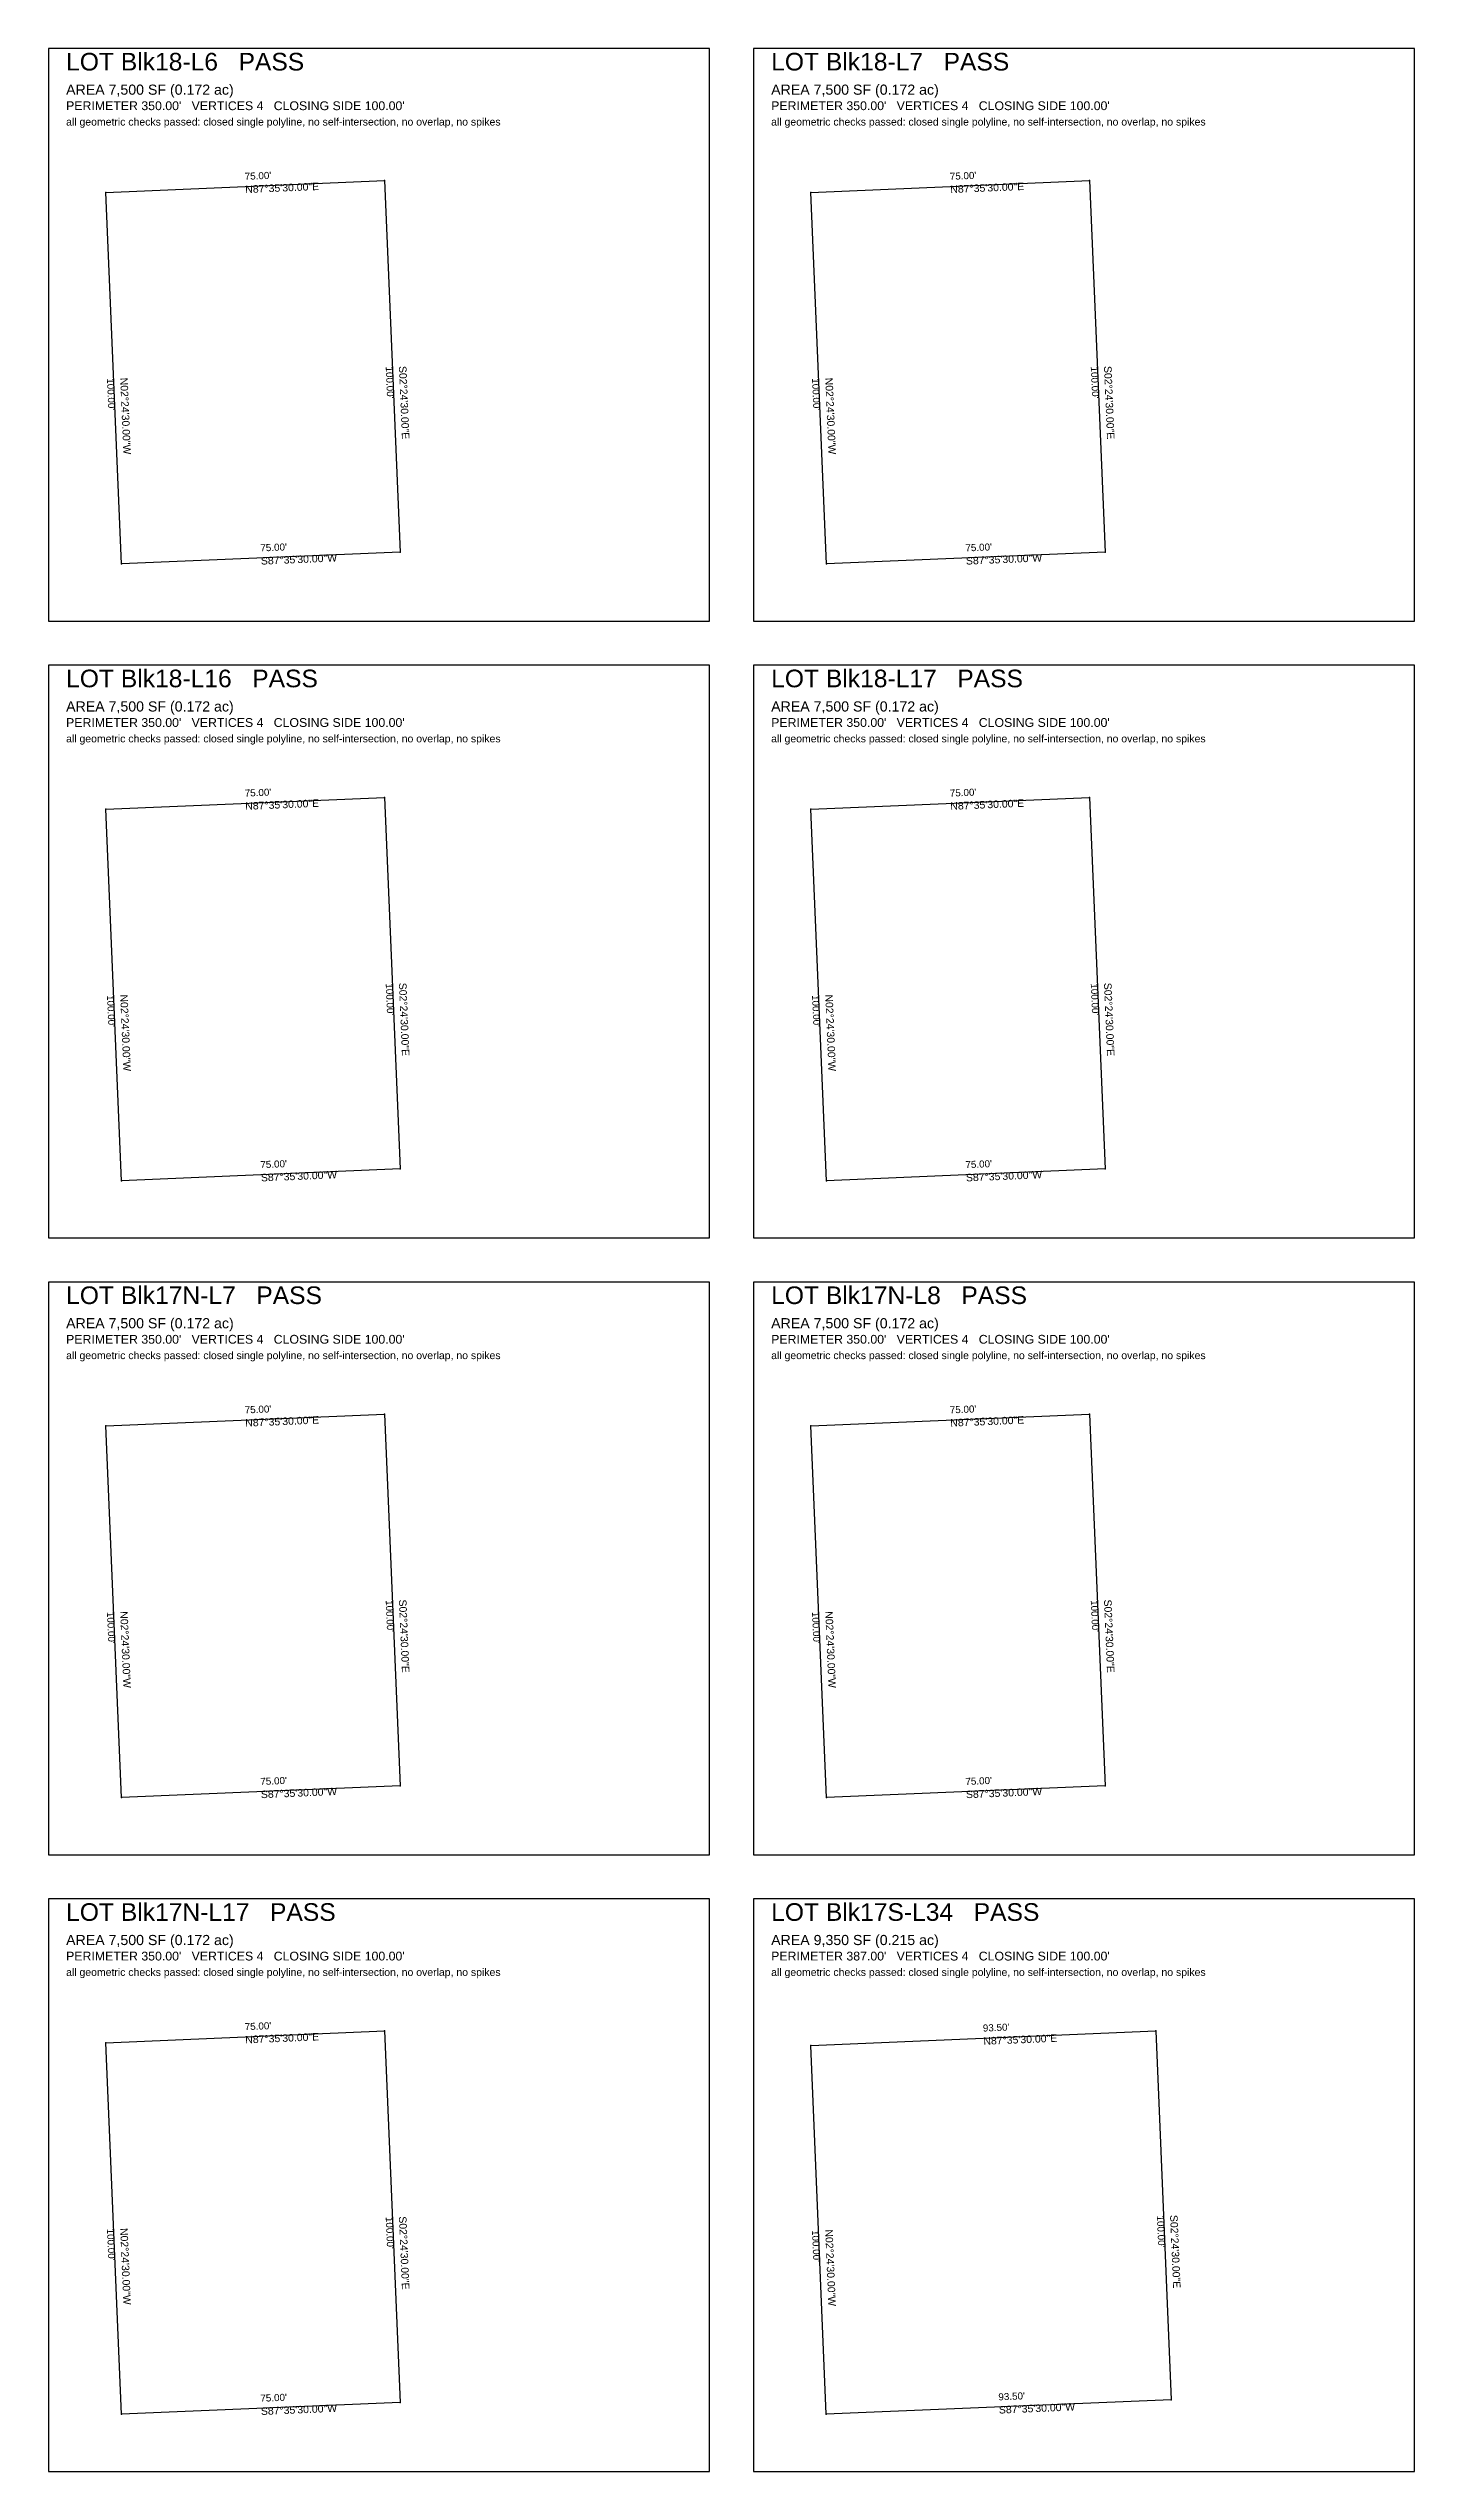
# Model space of a CAD drawing. Extents: x 0 to 3180, y -1680 to 260.
# Drawn here: x 1600 to 2220, y -840 to 260 of the extents above; entities that cross this region are included whole.
import ezdxf

# ---------------------------------------------------------------- set-up
doc = ezdxf.new("R2010")
doc.units = 0
doc.linetypes.add('ROT_2.41', pattern=[0])
doc.linetypes.add('ROT_272.41', pattern=[0])
for name, color, linetype in [('LOT_POLYLINE', 4, 'CONTINUOUS'), ('SHEET_FRAME', 8, 'CONTINUOUS'), ('SHEET_LABELS', 7, 'CONTINUOUS')]:
    doc.layers.add(name, color=color, linetype=linetype)
doc.styles.get("Standard").update_dxf_attribs({"font": 'Arial'})

msp = doc.modelspace()

# ---------------------------------------------------------------- linework, layer by layer
at = {"layer": 'LOT_POLYLINE'}
for points in [[(1626, 194.6793), (1752.5094, 200), (1759.6038, 31.3207), (1633.0943, 26)], [(1946, 194.6793), (2072.5094, 200), (2079.6038, 31.3207), (1953.0943, 26)], [(1626, -85.3207), (1752.5094, -80), (1759.6038, -248.6793), (1633.0943, -254)], [(1946, -85.3207), (2072.5094, -80), (2079.6038, -248.6793), (1953.0943, -254)], [(1626, -365.3207), (1752.5094, -360), (1759.6038, -528.6793), (1633.0943, -534)], [(1946, -365.3207), (2072.5094, -360), (2079.6038, -528.6793), (1953.0943, -534)], [(1626, -645.3207), (1752.5094, -640), (1759.6038, -808.6793), (1633.0943, -814)], [(1946, -646.5835), (2102.5344, -640), (2109.5756, -807.4165), (1953.0412, -814)]]:
    msp.add_lwpolyline(points, close=True, dxfattribs=at)
at = {"layer": 'SHEET_FRAME'}
for p, q in [((1900, 260), (1600, 260)), ((1600, 260), (1600, 0)), ((1900, 0), (1900, 260)), ((2220, 260), (1920, 260)), ((1920, 260), (1920, 0)), ((2220, 0), (2220, 260)), ((1600, 0), (1900, 0)), ((1920, 0), (2220, 0)), ((1900, -20), (1600, -20)), ((1600, -20), (1600, -280)), ((1900, -280), (1900, -20)), ((2220, -20), (1920, -20)), ((1920, -20), (1920, -280)), ((2220, -280), (2220, -20)), ((1600, -280), (1900, -280)), ((1920, -280), (2220, -280)), ((1900, -300), (1600, -300)), ((1600, -300), (1600, -560)), ((1900, -560), (1900, -300)), ((2220, -300), (1920, -300)), ((1920, -300), (1920, -560)), ((2220, -560), (2220, -300)), ((1600, -560), (1900, -560)), ((1920, -560), (2220, -560)), ((1900, -580), (1600, -580)), ((1600, -580), (1600, -840)), ((1900, -840), (1900, -580)), ((2220, -580), (1920, -580)), ((1920, -580), (1920, -840)), ((2220, -840), (2220, -580)), ((1600, -840), (1900, -840)), ((1920, -840), (2220, -840))]:
    msp.add_line(p, q, dxfattribs=at)
at = {"layer": 'SHEET_LABELS'}
for p in [(1752.5094, 200), (2072.5094, 200), (1626, 194.6793), (1946, 194.6793), (1633.0943, 26), (1759.6038, 31.3207), (1953.0943, 26), (2079.6038, 31.3207), (1626, -85.3207), (1752.5094, -80), (1946, -85.3207), (2072.5094, -80), (1759.6038, -248.6793), (2079.6038, -248.6793), (1633.0943, -254), (1953.0943, -254), (1752.5094, -360), (2072.5094, -360), (1626, -365.3207), (1946, -365.3207), (1633.0943, -534), (1759.6038, -528.6793), (1953.0943, -534), (2079.6038, -528.6793), (1626, -645.3207), (1752.5094, -640), (1946, -646.5835), (2102.5344, -640), (1633.0943, -814), (1759.6038, -808.6793), (1953.0412, -814), (2109.5756, -807.4165)]:
    msp.add_point(p, dxfattribs=at)

# ---------------------------------------------------------------- texts
for s, height, p in [('LOT Blk18-L6   PASS', 8, (1608, 250)), ('LOT Blk18-L7   PASS', 8, (1928, 250)), ('AREA 7,500 SF (0.172 ac)', 4.6, (1608, 239)), ('AREA 7,500 SF (0.172 ac)', 4.6, (1928, 239)), ("PERIMETER 350.00'   VERTICES 4   CLOSING SIDE 100.00'", 4, (1608, 232)), ("PERIMETER 350.00'   VERTICES 4   CLOSING SIDE 100.00'", 4, (1928, 232)), ('all geometric checks passed: closed single polyline, no self-intersection, no overlap, no spikes', 3.4, (1608, 225)), ('all geometric checks passed: closed single polyline, no self-intersection, no overlap, no spikes', 3.4, (1928, 225)), ('LOT Blk18-L16   PASS', 8, (1608, -30)), ('LOT Blk18-L17   PASS', 8, (1928, -30)), ('AREA 7,500 SF (0.172 ac)', 4.6, (1608, -41)), ("PERIMETER 350.00'   VERTICES 4   CLOSING SIDE 100.00'", 4, (1608, -48)), ('AREA 7,500 SF (0.172 ac)', 4.6, (1928, -41)), ("PERIMETER 350.00'   VERTICES 4   CLOSING SIDE 100.00'", 4, (1928, -48)), ('all geometric checks passed: closed single polyline, no self-intersection, no overlap, no spikes', 3.4, (1608, -55)), ('all geometric checks passed: closed single polyline, no self-intersection, no overlap, no spikes', 3.4, (1928, -55)), ('LOT Blk17N-L7   PASS', 8, (1608, -310)), ('LOT Blk17N-L8   PASS', 8, (1928, -310)), ('AREA 7,500 SF (0.172 ac)', 4.6, (1608, -321)), ('AREA 7,500 SF (0.172 ac)', 4.6, (1928, -321)), ("PERIMETER 350.00'   VERTICES 4   CLOSING SIDE 100.00'", 4, (1608, -328)), ("PERIMETER 350.00'   VERTICES 4   CLOSING SIDE 100.00'", 4, (1928, -328)), ('all geometric checks passed: closed single polyline, no self-intersection, no overlap, no spikes', 3.4, (1608, -335)), ('all geometric checks passed: closed single polyline, no self-intersection, no overlap, no spikes', 3.4, (1928, -335)), ('LOT Blk17N-L17   PASS', 8, (1608, -590)), ('LOT Blk17S-L34   PASS', 8, (1928, -590)), ('AREA 7,500 SF (0.172 ac)', 4.6, (1608, -601)), ("PERIMETER 350.00'   VERTICES 4   CLOSING SIDE 100.00'", 4, (1608, -608)), ('AREA 9,350 SF (0.215 ac)', 4.6, (1928, -601)), ("PERIMETER 387.00'   VERTICES 4   CLOSING SIDE 100.00'", 4, (1928, -608)), ('all geometric checks passed: closed single polyline, no self-intersection, no overlap, no spikes', 3.4, (1608, -615)), ('all geometric checks passed: closed single polyline, no self-intersection, no overlap, no spikes', 3.4, (1928, -615))]:
    msp.add_text(s, height=height, dxfattribs=at).set_placement(p)
at = {"layer": 'SHEET_LABELS', "linetype": 'ROT_2.41'}
for s, height, p in [("75.00'", 3.2, (1689.1287, 200.337)), ('N87%%d35\'30.00"E', 3.4, (1689.3808, 194.3423)), ("75.00'", 3.2, (2009.1287, 200.337)), ('N87%%d35\'30.00"E', 3.4, (2009.3808, 194.3423)), ("75.00'", 3.2, (1696.223, 31.6577)), ("75.00'", 3.2, (2016.223, 31.6577)), ('S87%%d35\'30.00"W', 3.4, (1696.4751, 25.663)), ('S87%%d35\'30.00"W', 3.4, (2016.4751, 25.663)), ("75.00'", 3.2, (1689.1287, -79.663)), ("75.00'", 3.2, (2009.1287, -79.663)), ('N87%%d35\'30.00"E', 3.4, (1689.3808, -85.6577)), ('N87%%d35\'30.00"E', 3.4, (2009.3808, -85.6577)), ("75.00'", 3.2, (1696.223, -248.3423)), ('S87%%d35\'30.00"W', 3.4, (1696.4751, -254.337)), ("75.00'", 3.2, (2016.223, -248.3423)), ('S87%%d35\'30.00"W', 3.4, (2016.4751, -254.337)), ("75.00'", 3.2, (1689.1287, -359.663)), ('N87%%d35\'30.00"E', 3.4, (1689.3808, -365.6577)), ("75.00'", 3.2, (2009.1287, -359.663)), ('N87%%d35\'30.00"E', 3.4, (2009.3808, -365.6577)), ("75.00'", 3.2, (1696.223, -528.3423)), ("75.00'", 3.2, (2016.223, -528.3423)), ('S87%%d35\'30.00"W', 3.4, (1696.4751, -534.337)), ('S87%%d35\'30.00"W', 3.4, (2016.4751, -534.337)), ("75.00'", 3.2, (1689.1287, -639.663)), ("93.50'", 3.2, (2024.1411, -640.2944)), ('N87%%d35\'30.00"E', 3.4, (1689.3808, -645.6577)), ('N87%%d35\'30.00"E', 3.4, (2024.3933, -646.2891)), ("75.00'", 3.2, (1696.223, -808.3423)), ('S87%%d35\'30.00"W', 3.4, (1696.4751, -814.337)), ("93.50'", 3.2, (2031.1824, -807.7109)), ('S87%%d35\'30.00"W', 3.4, (2031.4345, -813.7056))]:
    msp.add_text(s, height=height, rotation=2.41, dxfattribs=at).set_placement(p)
at = {"layer": 'SHEET_LABELS', "linetype": 'ROT_272.41'}
for s, height, p in [('N02%%d24\'30.00"W', 3.4, (1632.5445, 110.4657)), ("100.00'", 3.2, (1753.0593, 115.5343)), ('S02%%d24\'30.00"E', 3.4, (1759.054, 115.7864)), ('N02%%d24\'30.00"W', 3.4, (1952.5445, 110.4657)), ("100.00'", 3.2, (2073.0593, 115.5343)), ('S02%%d24\'30.00"E', 3.4, (2079.054, 115.7864)), ("100.00'", 3.2, (1626.5498, 110.2136)), ("100.00'", 3.2, (1946.5498, 110.2136)), ("100.00'", 3.2, (1753.0593, -164.4657)), ('S02%%d24\'30.00"E', 3.4, (1759.054, -164.2136)), ("100.00'", 3.2, (2073.0593, -164.4657)), ('S02%%d24\'30.00"E', 3.4, (2079.054, -164.2136)), ("100.00'", 3.2, (1626.5498, -169.7864)), ('N02%%d24\'30.00"W', 3.4, (1632.5445, -169.5343)), ("100.00'", 3.2, (1946.5498, -169.7864)), ('N02%%d24\'30.00"W', 3.4, (1952.5445, -169.5343)), ("100.00'", 3.2, (1626.5498, -449.7864)), ('N02%%d24\'30.00"W', 3.4, (1632.5445, -449.5343)), ("100.00'", 3.2, (1753.0593, -444.4657)), ('S02%%d24\'30.00"E', 3.4, (1759.054, -444.2136)), ("100.00'", 3.2, (1946.5498, -449.7864)), ('N02%%d24\'30.00"W', 3.4, (1952.5445, -449.5343)), ("100.00'", 3.2, (2073.0593, -444.4657)), ('S02%%d24\'30.00"E', 3.4, (2079.054, -444.2136)), ("100.00'", 3.2, (1753.0593, -724.4657)), ('S02%%d24\'30.00"E', 3.4, (1759.054, -724.2136)), ("100.00'", 3.2, (2103.0576, -723.8343)), ('S02%%d24\'30.00"E', 3.4, (2109.0523, -723.5822)), ("100.00'", 3.2, (1626.5498, -729.7864)), ('N02%%d24\'30.00"W', 3.4, (1632.5445, -729.5343)), ("100.00'", 3.2, (1946.5233, -730.4178)), ('N02%%d24\'30.00"W', 3.4, (1952.518, -730.1657))]:
    msp.add_text(s, height=height, rotation=272.41, dxfattribs=at).set_placement(p)

doc.saveas('drawing.dxf')
